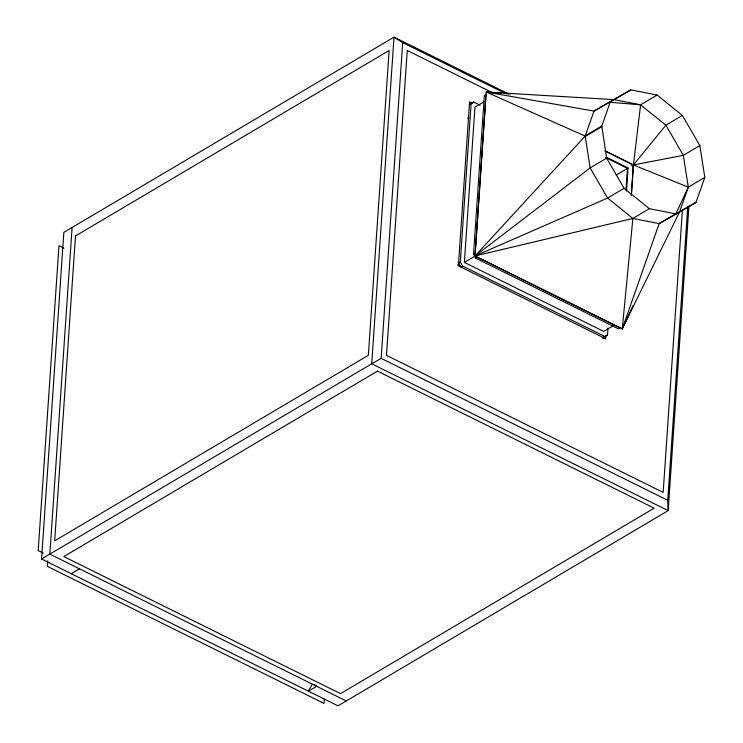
<?xml version="1.0" encoding="UTF-8"?>
<svg xmlns="http://www.w3.org/2000/svg" width="743" height="743" viewBox="0 0 743 743"><rect width="100%" height="100%" fill="white"/><g stroke="black" fill="none" stroke-linecap="round" stroke-linejoin="round"><path stroke-width="1.11" d="M688.947 205.922L668.171 510.627L338.019 705.85L41.571 559.005L63.842 232.373L394.004 37.15L508.416 93.822M47.701 560.9L47.329 566.342L324.004 703.398L324.301 699.042M72.099 227.497L49.827 554.129L346.266 700.965M687.758 206.526L667.734 500.29L668.171 510.627L371.732 363.782L381.168 358.349L402.697 42.602L394.004 37.15L371.732 363.782L41.571 559.005M607.997 328.053L607.523 335L603.223 337.471L604.867 336.495L462.592 266.022L460.307 262.075L471.118 103.565L469.465 104.54L473.774 102.07L480.006 105.153M613.124 325.824L603.688 331.406L464.375 262.4L474.953 107.159L484.39 101.577M473.514 254.264L484.325 95.754L485.968 94.779L475.167 253.289L473.514 254.264L475.799 258.211L618.083 328.685L620.739 327.189M491.977 92.503L486.219 92.03L475.037 255.973L622.262 328.898L679.455 212.164L688.306 187.171L683.328 155.343L665.877 125.196L640.605 104.809L614.303 99.646L486.219 92.03L585.159 136.08L590.137 167.918L607.588 198.065L632.86 218.451L659.162 223.615L679.455 212.164L695.968 202.402L704.81 177.41L699.841 145.582L682.38 115.434L657.118 95.048L630.807 89.884L594.01 111.097L585.159 136.08L475.037 255.973L632.86 218.451L649.363 208.69L675.675 213.854L695.968 202.402M649.363 208.69L624.101 188.304L606.641 158.157L601.784 126.004L610.514 101.336M602.415 337.981L605.619 338.734L605.851 335.279M625.987 190.208L627.473 168.355L628.067 167.983L606.381 157.237M626.498 190.997L628.067 167.983M631.299 195.474L633.194 167.704L630.909 163.757L604.941 150.903M631.392 194.972L633.435 164.946L640.605 104.809L657.118 95.048M682.445 209.48L663.165 492.395L386.481 355.349L407.266 50.496L492.553 92.745M633.017 305.8L622.262 328.898L632.86 218.451M622.262 328.898L659.162 223.615L675.675 213.854M675.582 214.467L688.306 187.171L704.81 177.41M312.311 684.266L308.373 691.166L316.629 686.281L314.373 684.479M472.121 103.045L473.774 102.07M630.807 89.884L594.01 111.097L486.219 92.03M601.784 126.004L585.28 135.765L585.224 136.498L601.737 126.737M606.641 158.157L590.137 167.918L475.037 255.973L607.588 198.065L624.101 188.304M682.38 115.434L665.877 125.196L633.435 164.946L605.443 151.089M460.307 262.075L458.663 263.05L460.948 266.997L462.592 266.022M464.375 262.4L474.749 256.261M616.161 175.051L627.473 168.355L605.647 157.544M475.799 258.211L477.452 257.236L619.727 327.709L618.083 328.685M699.841 145.582L683.328 155.343L633.435 164.946L688.306 187.171M71.217 573.698L79.473 568.813M605.879 335.975L607.523 335M484.325 95.754L486.089 94.76M494.281 92.699L501.191 93.265M505.807 93.646L510.413 94.027M609.501 102.228L640.605 104.809M402.697 42.602L504.441 93.005M472.687 103.407L469.576 101.865L458.403 265.818L605.619 338.734M381.168 358.349L667.734 500.29M63.917 248.153L58.976 245.71L38.19 550.563L43.131 553.006M458.059 264.294A1.839 1.226 59.4 0 1 458.115 265.548M468.879 117.784A1.839 1.226 59.4 0 1 467.7 118.183M458.032 262.688A1.839 1.226 59.4 0 1 458.487 265.595M75.48 235.949L54.694 540.802L368.342 355.33L389.128 50.478L75.48 235.949M377.49 371.119L63.833 556.581L340.517 693.637L654.165 508.166L377.49 371.119"/></g></svg>
